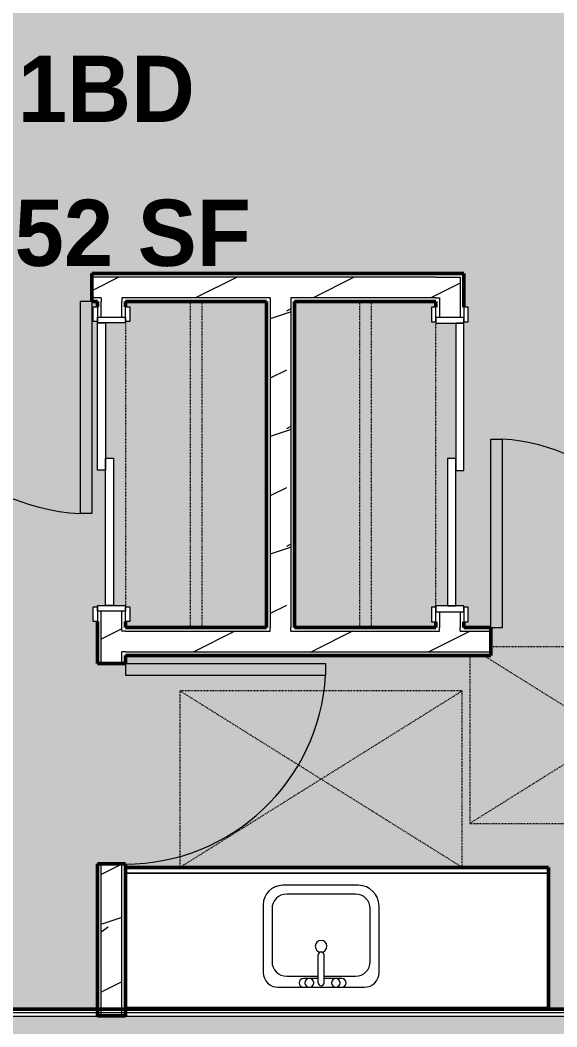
# Model space of a CAD drawing. Header units: inches. Extents: x -4292 to -464, y 9706 to 12474.
# Drawn here: x -3644.4 to -3553.2, y 10838.2 to 11009.2 of the extents above; entities that cross this region are included whole.
import ezdxf

# ---------------------------------------------------------------- set-up
doc = ezdxf.new("R2010")
doc.units = ezdxf.units.IN
doc.header["$MEASUREMENT"] = 0
doc.linetypes.add('Dash', pattern=[0.25, 0.125, -0.125])
for name, color, linetype, lineweight in [('A-ANNO-DIMS', 211, 'Continuous', 9), ('A-ANNO-DIMS-120', 211, 'Continuous', 9), ('A-AREA-IDEN', 2, 'Continuous', 9), ('A-AREA-PATT-5', 41, 'Continuous', 9), ('A-DOOR-1', 7, 'Continuous', 9), ('A-DOOR-2', 90, 'Continuous', 20), ('A-DOOR-FRAM-1', 90, 'Continuous', 20), ('A-GENM-HDLN-1', 7, 'Dash', 9), ('A-WALL', 113, 'Continuous', 13), ('A-WALL-2', 250, 'Continuous', 50), ('A-WALL-3', 50, 'Continuous', 13), ('A-WALL-PATT-1', 7, 'Continuous', 9), ('A-WALL-PATT-2', 55, 'Continuous', 9), ('A-WALL-PATT-5', 111, 'Continuous', 9), ('I-WALL-1', 2, 'Continuous', 50), ('P-SANR-FIXT-1', 7, 'Continuous', 9), ('Q-CASE-1', 250, 'Continuous', 50), ('Q-CASE-2', 7, 'Continuous', 9), ('Q-CASE-HDLN-1', 7, 'Dash', 9)]:
    doc.layers.add(name, color=color, linetype=linetype, lineweight=lineweight)
doc.styles.add('Century Gothic_B', font='GOTHICB.TTF', dxfattribs={"height": 11.25})
doc.dimstyles.new('OD__1__Tol__', dxfattribs={"dimscale": 12, "dimtxt": 11.746893, "dimasz": 1.25, "dimexe": 0.9375, "dimexo": 0.625, "dimgap": 0.15625, "dimtad": 1, "dimdec": 0, "dimzin": 3, "dimdsep": 46, "dimlunit": 4, "dimtxsty": 'Century Gothic_B', "dimblk1": 'OBLIQUE', "dimblk2": 'OBLIQUE', "dimsah": 1, "dimcen": 0.09, "dimdle": 0.9375, "dimazin": 0, "dimtfac": 1, "dimtdec": 4, "dimtix": 1, "dimtmove": 0, "dimatfit": 3, "dimfxl": 1, "dimtvp": 1, "dimtfill": 1, "dimfrac": 2, "dimtolj": 1, "dimtzin": 0, "dimarcsym": 2})
pattern_1 = [(0, (0, 0), (38.4, 9.6), [1.584, -27.216, 1.584, -27.216, -153.6]), (0, (0, 0), (38.4, 9.6), [-57.6, 1.584, -56.016, 1.584, -27.216, -67.2]), (0, (0, 0), (38.4, 9.6), [-144, 1.584, -17.616, 1.584, -46.416]), (120, (14.4, 4.8), (-27.513844, 28.4553755), [1.584, -27.216, 1.584, -27.216, -153.6]), (120, (14.4, 4.8), (-27.513844, 28.4553755), [-57.6, 1.584, -56.016, 1.584, -27.216, -67.2]), (120, (14.4, 4.8), (-27.513844, 28.4553755), [-144, 1.584, -17.616, 1.584, -46.416]), (240, (19.2, 24), (-10.886156, -38.0553755), [1.584, -27.216, 1.584, -27.216, -153.6]), (240, (19.2, 24), (-10.886156, -38.0553755), [-57.6, 1.584, -56.016, 1.584, -27.216, -67.2]), (240, (19.2, 24), (-10.886156, -38.0553755), [-144, 1.584, -17.616, 1.584, -46.416])]
pattern_2 = [(216.87, (7.997, 19.992), (59.9755286, 39.9843071), [9.996, -89.964]), (206.565, (19.992, 13.994), (-19.991807, -19.992219), [22.352, -22.352]), (198.435, (19.992, 3.998), (-39.983821, -19.991955), [12.644, -50.576])]

# ---------------------------------------------------------------- blocks, each defined once
blk = doc.blocks.new('DIMBLOCK16-FLOOR PLAN - 1ST FLOOR')
at = {"layer": 'A-ANNO-DIMS-120'}
for p, q in [((-3828.32, 11545.4), (-3828.32, 10269.06)), ((-3828.32, 10280.31), (-3828.32, 11545.4)), ((-3338.72, 10283.41), (-3338.72, 10269.06)), ((-3338.72, 10280.31), (-3338.72, 10283.41)), ((-3839.57, 10280.31), (-3338.72, 10280.31))]:
    blk.add_line(p, q, dxfattribs=at)
at = {"layer": 'A-ANNO-DIMS-120', "lineweight": 50}
for p, q in [((-3828.32, 10280.31), (-3820.82, 10287.81)), ((-3338.72, 10280.31), (-3331.22, 10287.81)), ((-3828.32, 10280.31), (-3835.82, 10272.81)), ((-3338.72, 10280.31), (-3346.22, 10272.81))]:
    blk.add_line(p, q, dxfattribs=at)
at = {"layer": 'A-ANNO-DIMS-120', "color": 0, "insert": (-3613.26, 10296.6), "char_height": 11.25, "width": 71.3764, "attachment_point": 1, "line_spacing_factor": 0.984502, "style": 'Century Gothic_B', "bg_fill": 3, "box_fill_scale": 1.25, "bg_fill_color": 256, "bg_fill_true_color": 13158600, "bg_fill_transparency": 0}
blk.add_mtext('40\' - 10"', dxfattribs=at)
blk = doc.blocks.new('_Oblique')
at = {"color": 0, "linetype": 'ByBlock', "lineweight": -2}
blk.add_line((-0.5, -0.5), (0.5, 0.5), dxfattribs=at)

msp = doc.modelspace()

# ---------------------------------------------------------------- hatches: boundary and pattern name
at = {"layer": 'A-AREA-PATT-5'}
h = msp.add_hatch(color=256, dxfattribs=at)
h.paths.add_polyline_path([(-3792.29874, 10841.1894), (-3746.93403, 10841.1894), (-3746.93403, 10920.79262), (-3668.93403, 10920.79262), (-3668.93403, 10841.1894), (-3631.24269, 10841.1894), (-3631.24269, 10865.91762), (-3626.49269, 10865.91762), (-3626.49269, 10865.29262), (-3554.57497, 10865.29262), (-3554.57497, 10841.29262), (-3626.49269, 10841.29262), (-3626.49269, 10841.1894), (-3483.97374, 10841.1894), (-3483.97374, 10860.54262), (-3515.82497, 10860.54262), (-3515.82497, 10861.16762), (-3520.57497, 10861.16762), (-3520.57497, 10865.29262), (-3483.97374, 10865.29262), (-3483.97374, 10901.29262), (-3532.39874, 10901.29262), (-3532.39874, 10906.04262), (-3521.77374, 10906.04262), (-3521.77374, 10907.73856), (-3517.02374, 10907.73856), (-3517.02374, 10906.04262), (-3483.97374, 10906.04262), (-3483.97374, 10912.79262), (-3508.69866, 10912.79262), (-3508.69866, 10937.79262), (-3483.97374, 10937.79262), (-3483.97374, 10940.7894), (-3517.02374, 10940.7894), (-3517.02374, 10937.73856), (-3521.77374, 10937.79262), (-3521.77374, 10945.5394), (-3504.92374, 10945.5394), (-3504.90158, 10968.9894), (-3502.98624, 10968.9894), (-3502.98624, 10969.6144), (-3501.92374, 10969.6144), (-3501.92374, 11004.3644), (-3502.98624, 11004.3644), (-3502.98624, 11004.9894), (-3504.92374, 11004.9894), (-3504.92374, 11013.9894), (-3515.97374, 11013.9894), (-3515.97374, 11049.7394), (-3507.97374, 11049.7394), (-3507.97374, 11123.1894), (-3555.97374, 11123.1894), (-3555.97374, 11050.16762), (-3553.63629, 11050.14556), (-3553.55034, 11050.10996), (-3553.49269, 11049.97077), (-3553.47161, 11049.07469), (-3553.24269, 11049.07469), (-3553.24269, 11046.45151), (-3552.99269, 11046.45151), (-3552.99269, 11045.86096), (-3553.24269, 11045.86096), (-3553.24269, 11045.27041), (-3552.99269, 11045.27041), (-3552.99269, 11044.67986), (-3553.24269, 11044.67986), (-3553.24269, 11044.08931), (-3552.99269, 11044.08931), (-3552.99269, 11043.49876), (-3553.24269, 11043.49876), (-3553.24269, 11042.90821), (-3552.99269, 11042.90821), (-3552.99269, 11042.31765), (-3553.24269, 11042.31765), (-3553.24269, 11032.92663), (-3552.99269, 11032.92663), (-3552.99269, 11031.0252), (-3553.24269, 11031.0252), (-3553.24269, 11027.26056), (-3553.49269, 11027.26056), (-3553.49269, 11026.36447), (-3553.68954, 11026.16762), (-3555.97374, 11026.16762), (-3555.97374, 11011.52127), (-3591.97374, 11011.52127), (-3591.97374, 11040.09584), (-3602.42157, 11040.09584), (-3602.42157, 11056.59584), (-3591.97374, 11056.59584), (-3591.97374, 11068.09584), (-3602.42157, 11068.09584), (-3602.42157, 11084.59584), (-3591.97374, 11084.59584), (-3591.97374, 11096.09584), (-3602.42157, 11096.09584), (-3602.42157, 11112.59584), (-3591.97374, 11112.59584), (-3591.97374, 11123.1894), (-3822.19874, 11123.1894), (-3822.19874, 10966.16762), (-3668.19269, 10966.16762), (-3668.19269, 10961.41762), (-3789.92374, 10961.41762), (-3789.92374, 10957.6769), (-3794.67374, 10957.6769), (-3794.67374, 10961.41762), (-3822.09874, 10961.41762), (-3822.09874, 10936.3731), (-3794.67374, 10936.3731), (-3794.67374, 10937.6769), (-3789.92374, 10937.6769), (-3789.92374, 10930.2394), (-3794.67374, 10930.2394), (-3794.67374, 10931.6231), (-3822.09874, 10931.6231), (-3822.09874, 10898.2269), (-3794.67374, 10898.2269), (-3794.67374, 10900.2394), (-3789.92374, 10900.2394), (-3789.92374, 10893.4769), (-3822.19874, 10893.4769), (-3822.19874, 10841.1894), (-3822.09874, 10841.1894)], flags=0)
h.paths.add_polyline_path([(-3548.55119, 10841.29262), (-3548.55119, 10849.01884), (-3548.42423, 10849.98326), (-3548.05197, 10850.88195), (-3547.45981, 10851.65368), (-3546.68808, 10852.24584), (-3545.78939, 10852.61809), (-3544.74866, 10852.74506), (-3543.43664, 10852.74506), (-3543.78435, 10855.76884), (-3544.97611, 10856.76884), (-3545.54287, 10857.76884), (-3545.90066, 10859.27836), (-3545.98782, 10859.77265), (-3546.07497, 10860.76884), (-3545.90066, 10862.76123), (-3545.36272, 10864.76884), (-3544.63478, 10866.76884), (-3543.70217, 10868.76884), (-3542.31474, 10870.76884), (-3541.31474, 10871.76884), (-3540.44871, 10872.26884), (-3539.07497, 10872.76884), (-3538.07497, 10872.76884), (-3536.70123, 10872.26884), (-3535.83521, 10871.76884), (-3534.83521, 10870.76884), (-3533.41822, 10868.70546), (-3532.46603, 10866.63386), (-3531.78722, 10864.76884), (-3531.24928, 10862.76123), (-3531.07497, 10860.76884), (-3531.24928, 10859.27836), (-3531.33913, 10858.76884), (-3531.60708, 10857.76884), (-3532.17384, 10856.76884), (-3533.36559, 10855.76884), (-3533.71331, 10852.74506), (-3532.32497, 10852.74506), (-3531.36056, 10852.61809), (-3530.46186, 10852.24584), (-3529.69014, 10851.65368), (-3529.09797, 10850.88195), (-3528.72572, 10849.98326), (-3528.59875, 10849.01884), (-3528.59875, 10841.29262), (-3543.43664, 10841.29262)], flags=0)
h.paths.add_polyline_path([(-3766.86587, 10841.29262), (-3766.86587, 10859.29262), (-3748.86587, 10859.29262), (-3748.86587, 10841.29262)], flags=0)
h.paths.add_polyline_path([(-3646.93403, 10841.29262), (-3664.93403, 10841.29262), (-3664.93403, 10859.29262), (-3646.93403, 10859.29262), (-3646.93403, 10844.56365)], flags=0)
h.paths.add_polyline_path([(-3568.24269, 10906.98012), (-3568.99269, 10906.98012), (-3568.99269, 10906.04262), (-3568.24272, 10906.04262), (-3568.24269, 10906.79262)], flags=0)
h.paths.add_polyline_path([(-3631.24269, 10899.91762), (-3631.24269, 10907.04262), (-3631.99269, 10907.04262), (-3631.99269, 10909.54262), (-3631.24269, 10909.54262), (-3631.24269, 10909.79262), (-3629.86769, 10909.79262), (-3629.86769, 10932.79262), (-3631.24269, 10932.79262), (-3631.24269, 10958.04262), (-3631.99269, 10958.04262), (-3631.99269, 10960.54262), (-3631.24269, 10960.54262), (-3631.24269, 10961.41762), (-3632.19269, 10961.41762), (-3632.19269, 10966.16762), (-3568.99269, 10966.16762), (-3568.99269, 10960.48012), (-3568.24269, 10960.48012), (-3568.24269, 10957.98012), (-3568.99269, 10957.98012), (-3568.99269, 10932.73012), (-3570.36769, 10932.73012), (-3570.36769, 10909.73012), (-3568.99269, 10909.73012), (-3568.99269, 10909.48012), (-3568.24269, 10909.48012), (-3568.24272, 10906.04262), (-3564.39874, 10906.04262), (-3564.39874, 10901.29262), (-3626.49269, 10901.29262), (-3626.49269, 10899.91762), (-3630.61769, 10899.91762)], flags=0)
h.paths.add_polyline_path([(-3819.92374, 10900.9894), (-3820.92374, 10900.9894), (-3820.92374, 10928.9894), (-3795.67374, 10928.9894), (-3795.67374, 10927.97662), (-3795.17374, 10927.93916), (-3795.17374, 10927.25217), (-3795.67374, 10927.25217), (-3795.67374, 10910.98088), (-3795.17374, 10910.9559), (-3795.17374, 10910.49791), (-3795.67374, 10910.49791), (-3795.67374, 10900.9894), (-3808.11056, 10900.9894)], flags=0)
h.paths.add_polyline_path([(-3626.49269, 10906.04262), (-3602.49269, 10906.04262), (-3602.49269, 10961.41762), (-3626.49269, 10961.41762), (-3626.49269, 10960.54262), (-3625.74269, 10960.54262), (-3625.74269, 10958.04262), (-3626.49269, 10958.04262), (-3626.49269, 10957.79262), (-3629.86769, 10957.79262), (-3629.86769, 10934.79262), (-3628.49269, 10934.79262), (-3628.49269, 10909.79262), (-3626.49269, 10909.79262), (-3626.49269, 10909.54262), (-3625.74269, 10909.54262), (-3625.74269, 10907.04262), (-3626.49269, 10907.04262)], flags=0)
h.paths.add_polyline_path([(-3574.67464, 10906.04262), (-3573.74269, 10906.04262), (-3573.74269, 10906.98012), (-3574.49269, 10906.98012), (-3574.49269, 10909.48012), (-3573.74269, 10909.48012), (-3573.74269, 10909.73012), (-3571.74269, 10909.73012), (-3571.74269, 10934.73012), (-3570.36769, 10934.73012), (-3570.36769, 10957.73012), (-3573.74269, 10957.73012), (-3573.74269, 10957.98012), (-3574.49269, 10957.98012), (-3574.49269, 10960.48012), (-3573.74269, 10960.48012), (-3573.74269, 10961.41762), (-3597.74269, 10961.41762), (-3597.74269, 10906.04262), (-3587.59494, 10906.04262)], flags=0)
h.paths.add_polyline_path([(-3540.92374, 11003.2394), (-3540.92374, 11004.9894), (-3504.92374, 11004.9894), (-3504.92374, 11003.2394), (-3532.46603, 11003.2394)], flags=0)
h.paths.add_polyline_path([(-3483.97374, 11013.9894), (-3483.97374, 11049.7394), (-3485.97374, 11049.7394), (-3485.97374, 11013.9894)], flags=0)
h.paths.add_polyline_path([(-3798.13093, 11022.51762), (-3798.13093, 11057.51762), (-3792.13093, 11057.51762), (-3792.13093, 11058.51762), (-3720.13093, 11058.51762), (-3720.13093, 11057.51762), (-3714.13093, 11057.51762), (-3714.13093, 11022.51762), (-3780.54611, 11022.51762)], flags=0)
h.paths.add_polyline_path([(-3669.13093, 11061.84262), (-3704.13093, 11061.84262), (-3704.13093, 11067.84262), (-3705.13093, 11067.84262), (-3705.13093, 11103.84262), (-3704.13093, 11103.84262), (-3704.13093, 11109.84262), (-3669.13093, 11109.84262), (-3669.13093, 11091.48912)], flags=0)
h.paths.add_polyline_path([(-3733.62067, 11106.76081), (-3734.62067, 11106.79262), (-3734.62067, 11110.79262), (-3770.62067, 11110.79262), (-3770.62067, 11106.79262), (-3788.62067, 11106.79262), (-3788.62067, 11122.91762), (-3716.62067, 11122.91762), (-3716.62067, 11106.79262), (-3732.96329, 11106.76081)], flags=0)
at = {"layer": 'A-WALL-PATT-5'}
h = msp.add_hatch(dxfattribs=at)
h.set_pattern_fill('FP_3', color=256, style=0, pattern_type=2)
h.set_pattern_definition(pattern_1)
h.paths.add_polyline_path([(-3822.72374, 10840.5644), (-3483.97374, 10840.5644), (-3483.97374, 10841.1894), (-3822.72374, 10841.1894)], flags=0)
h = msp.add_hatch(dxfattribs=at)
h.set_pattern_fill('FP_3', color=256, style=0, pattern_type=2)
h.set_pattern_definition(pattern_1)
h.paths.add_polyline_path([(-3670.2883, 10839.9394), (-3483.34874, 10839.9394), (-3483.34874, 10840.5644), (-3822.72374, 10840.5644), (-3822.72374, 10839.9394), (-3746.93403, 10839.9394)], flags=0)
h = msp.add_hatch(dxfattribs=at)
h.set_pattern_fill('FP_38', color=256, style=0, pattern_type=2)
h.set_pattern_definition([(161.57, (0.6, 0.6), (-4.80033747, -0.00041462), [0, -34.152, 3.792, 0]), (18.43, (-0.6, 0.6), (-4.80033747, 0.00041462), [0, -34.152, 3.792, 0]), (108.43, (0.6, 0.6), (2.39913218, -12.00105099), [11.382, -26.562]), (71.57, (-0.6, 0.6), (2.39913218, 12.00105099), [11.382, -26.562])])
h.paths.add_polyline_path([(-3822.72374, 10836.4394), (-3482.72374, 10836.4394), (-3482.72374, 10839.9394), (-3822.72374, 10839.9394)], flags=0)

# ---------------------------------------------------------------- linework, layer by layer
at = {"layer": 'A-WALL'}
for p, q in [((-3483.34874, 10840.5644), (-3822.72374, 10840.5644)), ((-3482.72374, 10839.9394), (-3822.72374, 10839.9394))]:
    msp.add_line(p, q, dxfattribs=at)
at = {"layer": 'I-WALL-1'}
msp.add_line((-3483.97374, 10841.1894), (-3822.72374, 10841.1894), dxfattribs=at)

# ---------------------------------------------------------------- texts
at = {"layer": 'A-AREA-IDEN', "char_height": 11.25, "attachment_point": 1, "style": 'Century Gothic_B'}
for s, insert, width in [('1BD', (-3644.78408, 11003.18735), 35.98125), ('652 SF', (-3653.68959, 10978.72973), 57.57)]:
    msp.add_mtext(s, dxfattribs=dict(at, insert=insert, width=width))

# ---------------------------------------------------------------- next in the draw order: dimensions: what is measured, and where the dimension line sits
at = {"layer": 'A-ANNO-DIMS'}
dim = msp.add_linear_dim(base=(-3338.72374, 10280.30762), p1=(-3828.32374, 11552.9019), p2=(-3338.72374, 10290.91422), dimstyle='OD__1__Tol__', override={"dimpost": '<>', "dimfxl": 1353.632539}, dxfattribs=at)
dim.commit()
dim.dimension.update_dxf_attribs({"geometry": 'DIMBLOCK16-FLOOR PLAN - 1ST FLOOR', "text_midpoint": (-3583.52374, 10288.09059)})

# ---------------------------------------------------------------- next in the draw order: hatches: boundary and pattern name
at = {"layer": 'A-WALL-PATT-1'}
h = msp.add_hatch(dxfattribs=at)
h.set_pattern_fill('FP_3', color=256, style=0, pattern_type=2)
h.set_pattern_definition(pattern_1)
h.paths.add_polyline_path([(-3632.19269, 10965.54262), (-3626.49269, 10965.54262), (-3626.49269, 10966.16762), (-3632.19269, 10966.16762)], flags=0)
h.paths.add_polyline_path([(-3780.54611, 10965.54262), (-3668.19269, 10965.54262), (-3668.19269, 10966.16762), (-3822.41046, 10966.16762), (-3822.41046, 10965.54262), (-3808.11056, 10965.54262)], flags=0)
h = msp.add_hatch(dxfattribs=at)
h.set_pattern_fill('FP_3', color=256, style=0, pattern_type=2)
h.set_pattern_definition(pattern_1)
h.paths.add_polyline_path([(-3632.19269, 10961.41762), (-3630.61769, 10961.41762), (-3630.61769, 10962.04262), (-3632.19269, 10962.04262)], flags=0)
h.paths.add_polyline_path([(-3746.93403, 10961.41762), (-3668.19269, 10961.41762), (-3668.19269, 10962.04262), (-3822.41046, 10962.04262), (-3822.41046, 10961.41762), (-3780.54611, 10961.41762)], flags=0)
h = msp.add_hatch(dxfattribs=at)
h.set_pattern_fill('FP_3', color=256, style=0, pattern_type=2)
h.set_pattern_definition(pattern_1)
h.paths.add_polyline_path([(-3630.64539, 10841.1894), (-3630.61769, 10841.1894), (-3630.61769, 10865.91762), (-3631.24269, 10865.91762), (-3631.24269, 10841.1894)], flags=0)
h.paths.add_polyline_path([(-3631.24269, 10899.91762), (-3630.61769, 10899.91762), (-3630.61769, 10908.79262), (-3631.24269, 10908.79262), (-3631.24269, 10901.24481)], flags=0)
h.paths.add_polyline_path([(-3631.24269, 10958.79262), (-3630.61769, 10958.79262), (-3630.61769, 10961.41762), (-3631.24269, 10961.41762), (-3631.24269, 10960.54262)], flags=0)
h = msp.add_hatch(dxfattribs=at)
h.set_pattern_fill('FP_3', color=256, style=0, pattern_type=2)
h.set_pattern_definition(pattern_1)
h.paths.add_polyline_path([(-3598.36769, 10906.04262), (-3597.74269, 10906.04262), (-3597.74269, 10961.41762), (-3598.36769, 10961.41762), (-3598.36769, 10910.22359)], flags=0)
h = msp.add_hatch(dxfattribs=at)
h.set_pattern_fill('FP_3', color=256, style=0, pattern_type=2)
h.set_pattern_definition(pattern_1)
h.paths.add_polyline_path([(-3504.90158, 10905.41762), (-3483.97374, 10905.4404), (-3483.97374, 10906.04262), (-3517.64874, 10906.04262), (-3517.64874, 10905.41762), (-3516.50995, 10905.41762)], flags=0)
h.paths.add_polyline_path([(-3521.14874, 10905.41762), (-3521.14874, 10906.04262), (-3532.39874, 10906.04262), (-3532.39874, 10905.41762)], flags=0)
h.paths.add_polyline_path([(-3626.49269, 10905.41762), (-3601.86769, 10905.41762), (-3601.86769, 10906.04262), (-3626.49269, 10906.04262)], flags=0)
h.paths.add_polyline_path([(-3597.74269, 10905.41762), (-3573.11769, 10905.41762), (-3573.11769, 10906.04262), (-3598.36769, 10906.04262), (-3598.36769, 10905.41762)], flags=0)
h.paths.add_polyline_path([(-3569.61769, 10905.41762), (-3564.39874, 10905.41762), (-3564.39874, 10906.04262), (-3569.61769, 10906.04262)], flags=0)
h = msp.add_hatch(dxfattribs=at)
h.set_pattern_fill('FP_3', color=256, style=0, pattern_type=2)
h.set_pattern_definition(pattern_1)
h.paths.add_polyline_path([(-3521.14874, 10901.29262), (-3483.97374, 10901.29262), (-3483.97374, 10901.91762), (-3532.39874, 10901.91762), (-3532.39874, 10901.29262)], flags=0)
h.paths.add_polyline_path([(-3587.59494, 10901.29262), (-3564.39874, 10901.29262), (-3564.39874, 10901.91762), (-3626.49269, 10901.91762), (-3626.49269, 10901.29262), (-3598.36769, 10901.29262)], flags=0)
at = {"layer": 'A-WALL-PATT-2'}
h = msp.add_hatch(dxfattribs=at)
h.set_pattern_fill('FP_7', color=256, style=0, pattern_type=2)
h.set_pattern_definition(pattern_2)
h.paths.add_polyline_path([(-3630.61769, 10962.04262), (-3627.11769, 10962.04262), (-3627.11769, 10965.54262), (-3632.19269, 10965.54262), (-3632.19269, 10962.04262)], flags=0)
h.paths.add_polyline_path([(-3808.11056, 10962.04262), (-3668.19269, 10962.04262), (-3668.19269, 10965.54262), (-3822.41046, 10965.54262), (-3822.41046, 10962.04262)], flags=0)
h = msp.add_hatch(dxfattribs=at)
h.set_pattern_fill('FP_7', color=256, style=0, pattern_type=2)
h.set_pattern_definition(pattern_2)
h.paths.add_polyline_path([(-3573.74269, 10962.04262), (-3573.11769, 10962.05889), (-3573.11769, 10965.54262), (-3627.11769, 10965.53521), (-3627.11769, 10962.04262), (-3583.43474, 10962.04262)], flags=0)
h = msp.add_hatch(dxfattribs=at)
h.set_pattern_fill('FP_7', color=256, style=0, pattern_type=2)
h.set_pattern_definition(pattern_2)
h.paths.add_polyline_path([(-3570.36769, 10905.41762), (-3569.61769, 10905.41762), (-3569.61769, 10908.73012), (-3573.11769, 10908.73012), (-3573.11769, 10905.41762), (-3571.74269, 10905.41762)], flags=0)
h.paths.add_polyline_path([(-3570.36769, 10958.73012), (-3569.61769, 10958.73012), (-3569.61769, 10965.54262), (-3573.11769, 10965.54262), (-3573.11769, 10958.73012)], flags=0)
h = msp.add_hatch(dxfattribs=at)
h.set_pattern_fill('FP_7', color=256, style=0, pattern_type=2)
h.set_pattern_definition(pattern_2)
h.paths.add_polyline_path([(-3630.46257, 10841.1894), (-3627.11769, 10841.1894), (-3627.11769, 10865.91762), (-3630.61769, 10865.91762), (-3630.61769, 10841.1894)], flags=0)
h.paths.add_polyline_path([(-3627.11769, 10899.91762), (-3627.11769, 10908.79262), (-3630.61769, 10908.79262), (-3630.61769, 10899.91762)], flags=0)
h.paths.add_polyline_path([(-3627.11769, 10958.79262), (-3627.11769, 10962.04262), (-3630.61769, 10962.04262), (-3630.61769, 10958.79262), (-3629.86769, 10958.79262)], flags=0)
h = msp.add_hatch(dxfattribs=at)
h.set_pattern_fill('FP_7', color=256, style=0, pattern_type=2)
h.set_pattern_definition(pattern_2)
h.paths.add_polyline_path([(-3601.86769, 10905.41762), (-3598.36769, 10905.41762), (-3598.36769, 10962.04262), (-3601.86769, 10962.04262), (-3601.86769, 10906.04262)], flags=0)
h = msp.add_hatch(dxfattribs=at)
h.set_pattern_fill('FP_7', color=256, style=0, pattern_type=2)
h.set_pattern_definition(pattern_2)
h.paths.add_polyline_path([(-3482.72374, 10901.91762), (-3482.72374, 10905.41762), (-3532.39874, 10905.41762), (-3532.39874, 10901.91762), (-3504.90158, 10901.91762)], flags=0)
h.paths.add_polyline_path([(-3626.49269, 10901.91762), (-3564.39874, 10901.91762), (-3564.39874, 10905.41762), (-3627.11769, 10905.40134), (-3627.11769, 10901.91762)], flags=0)

# ---------------------------------------------------------------- next in the draw order: linework, layer by layer
at = {"layer": 'A-DOOR-1'}
for p, q in [((-3631.99269, 10960.54262), (-3631.24269, 10960.54262)), ((-3631.99269, 10958.04262), (-3631.99269, 10960.54262)), ((-3631.24269, 10960.54262), (-3631.24269, 10958.04262)), ((-3626.49269, 10960.54262), (-3625.74269, 10960.54262)), ((-3626.49269, 10958.04262), (-3626.49269, 10960.54262)), ((-3625.74269, 10960.54262), (-3625.74269, 10958.04262)), ((-3573.74269, 10960.48012), (-3574.49269, 10960.48012)), ((-3574.49269, 10960.48012), (-3574.49269, 10957.98012)), ((-3573.74269, 10957.98012), (-3573.74269, 10960.48012)), ((-3568.24269, 10960.48012), (-3568.99269, 10960.48012)), ((-3568.99269, 10960.48012), (-3568.99269, 10957.98012)), ((-3568.24269, 10957.98012), (-3568.24269, 10960.48012)), ((-3631.24269, 10958.04262), (-3631.99269, 10958.04262)), ((-3625.74269, 10958.04262), (-3626.49269, 10958.04262)), ((-3574.49269, 10957.98012), (-3573.74269, 10957.98012)), ((-3568.99269, 10957.98012), (-3568.24269, 10957.98012)), ((-3631.99269, 10909.54262), (-3631.24269, 10909.54262)), ((-3631.99269, 10907.04262), (-3631.99269, 10909.54262)), ((-3631.24269, 10909.54262), (-3631.24269, 10907.04262)), ((-3626.49269, 10909.54262), (-3625.74269, 10909.54262)), ((-3626.49269, 10907.04262), (-3626.49269, 10909.54262)), ((-3625.74269, 10909.54262), (-3625.74269, 10907.04262)), ((-3573.74269, 10909.48012), (-3574.49269, 10909.48012)), ((-3574.49269, 10909.48012), (-3574.49269, 10906.98012)), ((-3573.74269, 10906.98012), (-3573.74269, 10909.48012)), ((-3568.24269, 10909.48012), (-3568.99269, 10909.48012)), ((-3568.99269, 10909.48012), (-3568.99269, 10906.98012)), ((-3568.24269, 10906.98012), (-3568.24269, 10909.48012)), ((-3631.24269, 10907.04262), (-3631.99269, 10907.04262)), ((-3625.74269, 10907.04262), (-3626.49269, 10907.04262)), ((-3574.49269, 10906.98012), (-3573.74269, 10906.98012)), ((-3568.99269, 10906.98012), (-3568.24269, 10906.98012))]:
    msp.add_line(p, q, dxfattribs=at)
for centre, radius, start, end in [((-3632.19269, 10961.41762), 36.06659, 180, 266.8211478), ((-3564.39874, 10906.04262), 32.06659, 0, 86.4241295), ((-3626.49269, 10899.91762), 34.06659, 270, 356.634313)]:
    msp.add_arc(centre, radius, start, end, dxfattribs=at)
at = {"layer": 'A-DOOR-2'}
for p, q in [((-3634.19269, 10961.41762), (-3634.19269, 10925.40652)), ((-3632.19269, 10961.41762), (-3634.19269, 10961.41762)), ((-3632.19269, 10961.41762), (-3632.19269, 10925.40652)), ((-3631.24269, 10957.79262), (-3629.86769, 10957.79262)), ((-3631.24269, 10932.79262), (-3631.24269, 10957.79262)), ((-3629.86769, 10957.79262), (-3629.86769, 10932.79262)), ((-3568.99269, 10957.73012), (-3570.36769, 10957.73012)), ((-3570.36769, 10957.73012), (-3570.36769, 10932.73012)), ((-3568.99269, 10932.73012), (-3568.99269, 10957.73012)), ((-3564.39874, 10938.04678), (-3562.39874, 10938.04678)), ((-3564.39874, 10906.04262), (-3564.39874, 10938.04678)), ((-3562.39874, 10906.04262), (-3562.39874, 10938.04678)), ((-3629.86769, 10934.79262), (-3628.49269, 10934.79262)), ((-3629.86769, 10909.79262), (-3629.86769, 10934.79262)), ((-3628.49269, 10934.79262), (-3628.49269, 10909.79262)), ((-3570.36769, 10934.73012), (-3571.74269, 10934.73012)), ((-3571.74269, 10934.73012), (-3571.74269, 10909.73012)), ((-3570.36769, 10909.73012), (-3570.36769, 10934.73012)), ((-3629.86769, 10932.79262), (-3631.24269, 10932.79262)), ((-3570.36769, 10932.73012), (-3568.99269, 10932.73012)), ((-3632.19269, 10925.40652), (-3634.19269, 10925.40652)), ((-3628.49269, 10909.79262), (-3629.86769, 10909.79262)), ((-3571.74269, 10909.73012), (-3570.36769, 10909.73012)), ((-3564.39874, 10906.04262), (-3562.39874, 10906.04262)), ((-3626.49269, 10899.91762), (-3592.48485, 10899.91762)), ((-3626.49269, 10899.91762), (-3626.49269, 10897.91762)), ((-3592.48485, 10899.91762), (-3592.48485, 10897.91762)), ((-3626.49269, 10897.91762), (-3592.48485, 10897.91762))]:
    msp.add_line(p, q, dxfattribs=at)
at = {"layer": 'A-DOOR-FRAM-1'}
for p, q in [((-3631.24269, 10958.79262), (-3626.49269, 10958.79262)), ((-3631.24269, 10957.79262), (-3631.24269, 10958.79262)), ((-3626.49269, 10957.79262), (-3631.24269, 10957.79262)), ((-3626.49269, 10958.79262), (-3626.49269, 10957.79262)), ((-3568.99269, 10958.73012), (-3573.74269, 10958.73012)), ((-3573.74269, 10958.73012), (-3573.74269, 10957.73012)), ((-3573.74269, 10957.73012), (-3568.99269, 10957.73012)), ((-3568.99269, 10957.73012), (-3568.99269, 10958.73012)), ((-3631.24269, 10908.79262), (-3631.24269, 10909.79262)), ((-3631.24269, 10909.79262), (-3626.49269, 10909.79262)), ((-3626.49269, 10909.79262), (-3626.49269, 10908.79262)), ((-3568.99269, 10909.73012), (-3573.74269, 10909.73012)), ((-3573.74269, 10909.73012), (-3573.74269, 10908.73012)), ((-3568.99269, 10908.73012), (-3568.99269, 10909.73012)), ((-3626.49269, 10908.79262), (-3631.24269, 10908.79262)), ((-3573.74269, 10908.73012), (-3568.99269, 10908.73012))]:
    msp.add_line(p, q, dxfattribs=at)
at = {"layer": 'A-GENM-HDLN-1'}
for p, q in [((-3532.39874, 10902.76884), (-3564.39874, 10902.76884)), ((-3567.97374, 10872.76884), (-3522.33569, 10901.29262)), ((-3567.97374, 10901.29262), (-3567.97374, 10872.76884)), ((-3565.61178, 10901.29262), (-3519.97374, 10872.76884)), ((-3617.23946, 10865.29262), (-3569.23946, 10895.29262)), ((-3617.23946, 10895.29262), (-3569.23946, 10865.29262)), ((-3569.23946, 10895.29262), (-3617.23946, 10895.29262)), ((-3617.23946, 10895.29262), (-3617.23946, 10865.29262)), ((-3569.23946, 10865.29262), (-3569.23946, 10895.29262)), ((-3567.97374, 10872.76884), (-3539.07497, 10872.76884))]:
    msp.add_line(p, q, dxfattribs=at)
at = {"layer": 'A-WALL-2'}
for p, q in [((-3626.49269, 10966.16762), (-3632.19269, 10966.16762)), ((-3632.19269, 10966.16762), (-3632.19269, 10961.41762)), ((-3573.74269, 10966.16762), (-3626.49269, 10966.16762)), ((-3569.61769, 10966.16762), (-3573.74269, 10966.16762)), ((-3568.99269, 10966.16762), (-3569.61769, 10966.16762)), ((-3568.99269, 10960.48012), (-3568.99269, 10966.16762)), ((-3632.19269, 10961.41762), (-3631.24269, 10961.41762)), ((-3631.24269, 10961.41762), (-3631.24269, 10960.54262)), ((-3626.49269, 10961.41762), (-3602.49269, 10961.41762)), ((-3626.49269, 10960.54262), (-3626.49269, 10961.41762)), ((-3602.49269, 10961.41762), (-3602.49269, 10906.04262)), ((-3597.74269, 10961.41762), (-3573.74269, 10961.41762)), ((-3597.74269, 10906.04262), (-3597.74269, 10961.41762)), ((-3573.74269, 10961.41762), (-3573.74269, 10960.48012)), ((-3631.24269, 10907.04262), (-3631.24269, 10899.91762)), ((-3626.49269, 10906.04262), (-3626.49269, 10907.04262)), ((-3573.74269, 10906.98012), (-3573.74269, 10906.04262)), ((-3568.99269, 10906.04262), (-3568.99269, 10906.98012)), ((-3602.49269, 10906.04262), (-3626.49269, 10906.04262)), ((-3573.74269, 10906.04262), (-3597.74269, 10906.04262)), ((-3564.39874, 10906.04262), (-3568.99269, 10906.04262)), ((-3564.39874, 10901.29262), (-3564.39874, 10906.04262)), ((-3626.49269, 10901.29262), (-3564.39874, 10901.29262)), ((-3626.49269, 10899.91762), (-3626.49269, 10901.29262)), ((-3631.24269, 10899.91762), (-3626.49269, 10899.91762)), ((-3631.24269, 10865.91762), (-3631.24269, 10840.04262)), ((-3626.49269, 10865.91762), (-3631.24269, 10865.91762)), ((-3626.49269, 10840.04262), (-3626.49269, 10865.91762)), ((-3631.24269, 10840.04262), (-3626.49269, 10840.04262))]:
    msp.add_line(p, q, dxfattribs=at)
at = {"layer": 'A-WALL-3'}
for p, q in [((-3627.11769, 10965.54262), (-3632.19269, 10965.54262)), ((-3626.49269, 10965.54262), (-3627.11769, 10965.54262)), ((-3573.74269, 10965.54262), (-3626.49269, 10965.54262)), ((-3573.74269, 10965.54262), (-3573.11769, 10965.54262)), ((-3573.11769, 10965.54262), (-3569.61769, 10965.54262)), ((-3569.61769, 10965.54262), (-3569.61769, 10958.73012)), ((-3630.61769, 10962.04262), (-3632.19269, 10962.04262)), ((-3630.61769, 10962.04262), (-3630.61769, 10961.41762)), ((-3630.61769, 10958.79262), (-3630.61769, 10961.41762)), ((-3626.49269, 10962.04262), (-3627.11769, 10962.04262)), ((-3627.11769, 10962.04262), (-3627.11769, 10961.41762)), ((-3627.11769, 10958.79262), (-3627.11769, 10961.41762)), ((-3601.86769, 10962.04262), (-3626.49269, 10962.04262)), ((-3601.86769, 10962.04262), (-3601.86769, 10961.41762)), ((-3601.86769, 10961.41762), (-3601.86769, 10906.04262)), ((-3573.74269, 10962.04262), (-3598.36769, 10962.04262)), ((-3598.36769, 10962.04262), (-3598.36769, 10961.41762)), ((-3598.36769, 10961.41762), (-3598.36769, 10906.04262)), ((-3573.74269, 10962.04262), (-3573.11769, 10962.04262)), ((-3573.11769, 10962.04262), (-3573.11769, 10958.73012)), ((-3630.61769, 10899.91762), (-3630.61769, 10908.79262)), ((-3627.11769, 10905.41762), (-3627.11769, 10908.79262)), ((-3573.11769, 10908.73012), (-3573.11769, 10906.04262)), ((-3569.61769, 10908.73012), (-3569.61769, 10906.04262)), ((-3626.49269, 10905.41762), (-3627.11769, 10905.41762)), ((-3626.49269, 10905.41762), (-3601.86769, 10905.41762)), ((-3601.86769, 10905.41762), (-3601.86769, 10906.04262)), ((-3598.36769, 10905.41762), (-3598.36769, 10906.04262)), ((-3598.36769, 10905.41762), (-3573.11769, 10905.41762)), ((-3573.11769, 10905.41762), (-3573.11769, 10906.04262)), ((-3569.61769, 10905.41762), (-3569.61769, 10906.04262)), ((-3569.61769, 10905.41762), (-3564.39874, 10905.41762)), ((-3626.49269, 10901.91762), (-3627.11769, 10901.91762)), ((-3627.11769, 10899.91762), (-3627.11769, 10901.91762)), ((-3626.49269, 10901.91762), (-3564.39874, 10901.91762)), ((-3630.61769, 10840.04262), (-3630.61769, 10865.91762)), ((-3627.11769, 10840.04262), (-3627.11769, 10865.91762))]:
    msp.add_line(p, q, dxfattribs=at)
at = {"layer": 'P-SANR-FIXT-1'}
for p, q in [((-3586.89694, 10862.24045), (-3599.76111, 10862.24045)), ((-3586.89694, 10862.24045), (-3599.76111, 10862.24045)), ((-3587.39694, 10860.74045), (-3599.08198, 10860.74045)), ((-3603.08198, 10858.91958), (-3603.08198, 10847.41762)), ((-3603.08198, 10858.91958), (-3603.08198, 10847.41762)), ((-3583.39694, 10847.41762), (-3583.39694, 10858.74045)), ((-3583.39694, 10847.41762), (-3583.39694, 10858.74045)), ((-3601.58198, 10858.24045), (-3601.58198, 10849.29262)), ((-3584.89694, 10849.29262), (-3584.89694, 10858.24045)), ((-3593.73946, 10845.68142), (-3593.73946, 10850.41978)), ((-3592.73946, 10845.68142), (-3592.73946, 10850.41978)), ((-3599.08198, 10846.79262), (-3593.73946, 10846.79262)), ((-3593.73946, 10846.41762), (-3596.23946, 10846.41762)), ((-3592.73946, 10846.79262), (-3587.39694, 10846.79262)), ((-3589.73946, 10846.41762), (-3592.73946, 10846.41762)), ((-3600.58198, 10844.91762), (-3585.89694, 10844.91762)), ((-3600.58198, 10844.91762), (-3585.89694, 10844.91762)), ((-3596.23946, 10844.91762), (-3589.73946, 10844.91762))]:
    msp.add_line(p, q, dxfattribs=at)
for centre, radius, start, end in [((-3599.76111, 10858.91958), 3.32087, 90, 180), ((-3599.76111, 10858.91958), 3.32087, 90, 180), ((-3586.89694, 10858.74045), 3.5, 0, 90), ((-3586.89694, 10858.74045), 3.5, 0, 90), ((-3599.08198, 10858.24045), 2.5, 90, 180), ((-3587.39694, 10858.24045), 2.5, 0, 90), ((-3593.23946, 10851.88496), 1, 0, 180), ((-3593.23946, 10851.88496), 1, 180, 0), ((-3593.23946, 10850.41978), 0.5, 0, 180), ((-3599.08198, 10849.29262), 2.5, 180, 270), ((-3587.39694, 10849.29262), 2.5, 270, 0), ((-3600.58198, 10847.41762), 2.5, 180, 270), ((-3600.58198, 10847.41762), 2.5, 180, 270), ((-3596.23946, 10845.66762), 0.75, 90, 270), ((-3595.23946, 10845.66762), 0.75, 0, 180), ((-3590.73946, 10845.66762), 0.75, 0, 180), ((-3589.73946, 10845.66762), 0.75, 270, 90), ((-3585.89694, 10847.41762), 2.5, 270, 0), ((-3585.89694, 10847.41762), 2.5, 270, 0), ((-3595.23946, 10845.66762), 0.75, 180, 0), ((-3593.23946, 10845.68142), 0.5, 180, 0), ((-3590.73946, 10845.66762), 0.75, 180, 0)]:
    msp.add_arc(centre, radius, start, end, dxfattribs=at)
at = {"layer": 'Q-CASE-1'}
for p, q in [((-3626.49269, 10865.29262), (-3554.57497, 10865.29262)), ((-3554.57497, 10865.29262), (-3554.57497, 10841.29262)), ((-3554.57497, 10841.29262), (-3626.49269, 10841.29262))]:
    msp.add_line(p, q, dxfattribs=at)
at = {"layer": 'Q-CASE-2'}
for p, q in [((-3626.49269, 10865.29262), (-3554.57497, 10865.29262)), ((-3554.57497, 10865.29262), (-3554.57497, 10864.29262)), ((-3554.57497, 10864.29262), (-3626.49269, 10864.29262)), ((-3626.49269, 10864.29262), (-3554.57497, 10864.29262)), ((-3554.57497, 10864.29262), (-3554.57497, 10841.29262)), ((-3554.57497, 10841.29262), (-3626.49269, 10841.29262))]:
    msp.add_line(p, q, dxfattribs=at)
at = {"layer": 'Q-CASE-HDLN-1'}
for p, q in [((-3602.49269, 10961.41762), (-3626.49269, 10961.41762)), ((-3626.49269, 10961.41762), (-3626.49269, 10960.54262)), ((-3615.49269, 10961.41762), (-3615.49269, 10906.04262)), ((-3613.49269, 10961.41762), (-3613.49269, 10906.04262)), ((-3602.49269, 10906.04262), (-3602.49269, 10961.41762)), ((-3573.74269, 10961.41762), (-3597.74269, 10961.41762)), ((-3597.74269, 10961.41762), (-3597.74269, 10906.04262)), ((-3586.74269, 10961.41762), (-3586.74269, 10906.04262)), ((-3584.74269, 10961.41762), (-3584.74269, 10906.04262)), ((-3573.74269, 10960.48012), (-3573.74269, 10961.41762)), ((-3626.49269, 10957.79262), (-3626.49269, 10909.79262)), ((-3573.74269, 10909.73012), (-3573.74269, 10957.73012)), ((-3626.49269, 10907.04262), (-3626.49269, 10906.04262)), ((-3573.74269, 10906.04262), (-3573.74269, 10906.98012)), ((-3626.49269, 10906.04262), (-3602.49269, 10906.04262)), ((-3597.74269, 10906.04262), (-3573.74269, 10906.04262))]:
    msp.add_line(p, q, dxfattribs=at)

doc.saveas('drawing.dxf')
